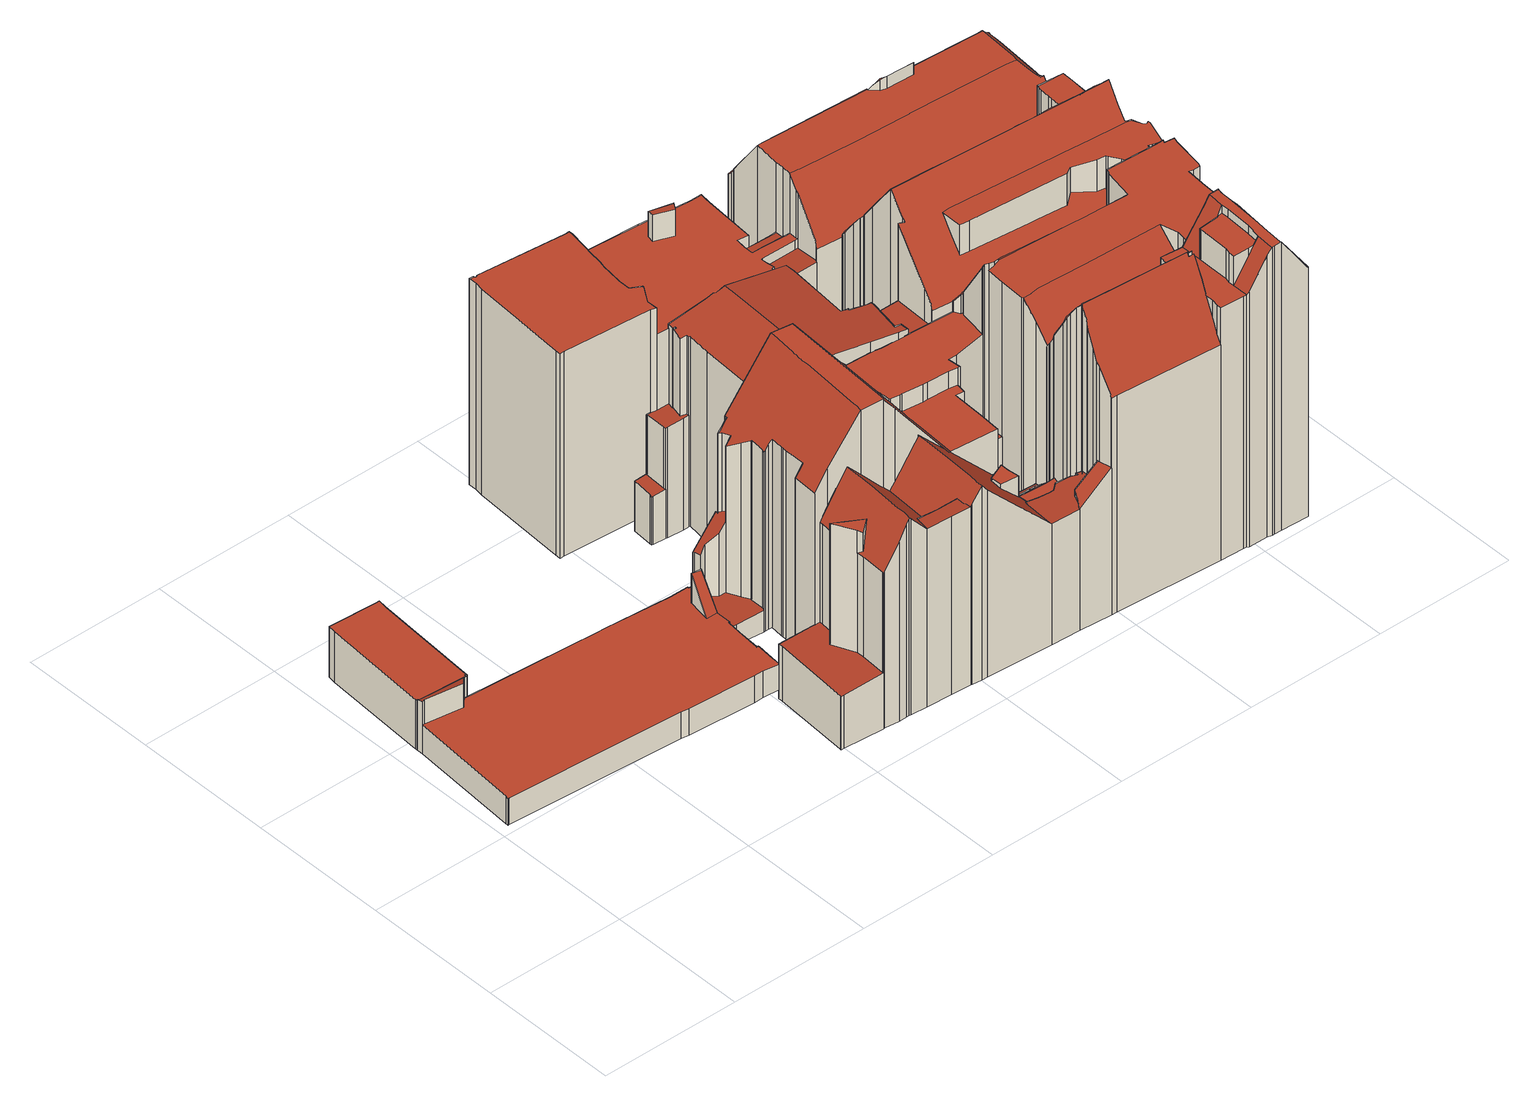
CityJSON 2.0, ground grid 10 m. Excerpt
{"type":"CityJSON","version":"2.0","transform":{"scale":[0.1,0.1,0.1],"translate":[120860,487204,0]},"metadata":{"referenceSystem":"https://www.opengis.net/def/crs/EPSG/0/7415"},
"CityObjects":{
"building1":{"type":"Building","attributes":{"dak_type":"horizontal","data_area":26.65,"data_coverage":0.848,"geconstateerd":false,"gid":17598507,"h_dak_50p":4.86,"h_dak_70p":4.87,"h_dak_max":5.01,"h_dak_min":4.78,"h_maaiveld":1.12,"kas_warenhuis":false,"lod11_replace":false,"ondergronds_type":"above ground","oorspronkelijkbouwjaar":1005,"pw_actueel":"yes","pw_bron":"ahn3","reconstructie_methode":"tudelft3d-geoflow","reconstruction_skipped":false,"rmse_lod12":0.0403,"rmse_lod13":0.042,"rmse_lod22":0.0267,"rn":1,"status":"Pand in gebruik","t_run":57.33,"val3dity_codes_lod12":"[]","val3dity_codes_lod13":"[]","val3dity_codes_lod22":"[]"},"children":["building1-1"]},
"building1-1":{"type":"BuildingPart","parents":["building1"],"geometry":[{"type":"Solid","lod":"2.2","boundaries":[[[[0,1,2,3,4,5,6,7,8,9,10]],[[11,5,4,12]],[[13,0,10,14]],[[15,7,6,16]],[[16,6,5,11]],[[17,8,7,15]],[[18,9,8,17]],[[19,3,2,20]],[[20,2,1,21]],[[12,4,3,19]],[[21,1,0,13]],[[14,10,9,18]],[[21,13,14,18,17,15,16,11,12,19,20]]]],"semantics":{"surfaces":[{"type":"GroundSurface"},{"type":"WallSurface","on_footprint_edge":true},{"type":"RoofSurface"}],"values":[[0,1,1,1,1,1,1,1,1,1,1,1,2]]}}]},
"building2":{"type":"Building","attributes":{"dak_type":"slanted","data_area":401.01,"data_coverage":0.884,"geconstateerd":false,"gid":17598534,"h_dak_50p":14.51,"h_dak_70p":17.62,"h_dak_max":20.43,"h_dak_min":2.55,"h_maaiveld":1.09,"kas_warenhuis":false,"lod11_replace":false,"ondergronds_type":"above ground","oorspronkelijkbouwjaar":1730,"pw_actueel":"yes","pw_bron":"ahn3","reconstructie_methode":"tudelft3d-geoflow","reconstruction_skipped":false,"rmse_lod12":8.68,"rmse_lod13":1.57,"rmse_lod22":0.309,"rn":1,"status":"Pand in gebruik","t_run":903.51,"val3dity_codes_lod12":"[]","val3dity_codes_lod13":"[]","val3dity_codes_lod22":"[]"},"children":["building2-1"]},
"building2-1":{"type":"BuildingPart","parents":["building2"],"geometry":[{"type":"Solid","lod":"2.2","boundaries":[[[[22,23,24,25,26,27,28,29,30,31,32,33,34,7,6,35,36,37,38,39,40,41,42,43,44,45,46,47,48,49,50,51,52,53,54,55,56,57,58,59,60,61,62,63,64,65,66,67,68,69,70,71,72,73,74,75,76,77,78,79,80,81,82,83,84,85,86,87,88,89,90,91,92,93,94,95,96,97,98,99,100,101,102,103,104]],[[105,69,68,106]],[[107,92,91,108]],[[108,91,90,109]],[[110,52,51,111]],[[112,47,46,113]],[[114,98,97,115]],[[116,34,33,117]],[[118,116,119,120]],[[121,50,49,122]],[[123,124,125,126]],[[127,67,66,128]],[[128,66,65,129]],[[130,6,7,131]],[[131,7,34,116,118]],[[132,133,134,135]],[[136,74,73,137]],[[138,139,140,141]],[[142,78,77,143]],[[143,77,76,144]],[[145,146,147,148]],[[126,125,149,150]],[[151,48,47,112]],[[152,83,82,153]],[[150,149,81,80,154]],[[155,156,124,123]],[[156,155,157]],[[158,53,52,110]],[[159,64,63,160]],[[160,63,62,161]],[[162,24,23,163]],[[163,23,22,164]],[[165,103,102,166]],[[167,168,99,98,114]],[[169,101,100,170]],[[171,153,82,81,149]],[[172,173,174,139,138]],[[175,176,177,178]],[[179,45,44,176,175]],[[180,75,74,136]],[[181,182,161,183]],[[184,159,182,181]],[[185,129,65,64,159,184]],[[186,152,187,188]],[[189,57,56,190]],[[191,192,193,194]],[[195,26,25,196]],[[141,140,197,198,199]],[[117,33,32,200]],[[201,202,203,204]],[[205,27,26,195]],[[206,84,83,152,186]],[[148,147,207,208]],[[188,187,208,209]],[[209,208,207,210,211]],[[212,43,42,213,214]],[[111,51,50,121]],[[144,76,75,180]],[[215,36,35,216]],[[217,218,219,220]],[[221,222,218,217]],[[223,58,57,189,224]],[[224,189,225,226]],[[227,228,229,230]],[[231,96,95,232]],[[233,38,37,234]],[[235,61,60,236,237]],[[238,239,240,241]],[[134,242,135]],[[135,242,243,244]],[[244,243,239,238]],[[242,134,228,227]],[[245,39,38,233]],[[190,56,55,246]],[[247,94,93,248]],[[249,169,192,191]],[[166,102,101,169,249]],[[250,251,252]],[[253,254,255,256]],[[257,258,259,260,261]],[[211,210,254,253]],[[154,80,79,262]],[[263,264,265,266]],[[267,30,29,268]],[[269,216,35,6,130]],[[204,203,216,269]],[[122,49,48,151]],[[178,177,270,271]],[[115,97,96,231]],[[248,93,92,107]],[[164,22,104,272]],[[260,259,173,172]],[[261,260,273,274]],[[120,119,202,201]],[[246,55,54,275]],[[275,54,53,158]],[[198,197,146,145]],[[199,198,276,277]],[[277,276,153,171]],[[232,95,94,247]],[[278,71,70,279,280]],[[281,85,84,206]],[[279,70,69,105]],[[282,283,129,185]],[[106,68,67,127]],[[183,161,62,61,235]],[[262,79,78,142]],[[284,86,85,281]],[[252,251,285,286]],[[287,288,289,290]],[[291,72,71,278]],[[226,225,222,221]],[[137,73,72,291]],[[280,279,283,282]],[[292,293,256,294]],[[234,37,36,215]],[[176,44,43,212]],[[113,46,45,179]],[[295,296,297]],[[298,299,300,301]],[[302,303,304,305]],[[306,40,39,245]],[[213,42,41,307]],[[307,41,40,306]],[[308,309,230,310]],[[310,230,229,311,312]],[[214,213,309,308]],[[312,311,288,287]],[[266,265,313,314]],[[315,290,289,264,263]],[[271,270,290,315]],[[301,300,303,302]],[[316,317,318,319]],[[294,256,255,320,317,316]],[[317,320,174,173]],[[319,318,321,322]],[[322,321,323,324]],[[325,324,323,258,257]],[[220,219,324,325]],[[274,273,326]],[[327,31,30,267]],[[200,32,31,327]],[[109,90,89,328]],[[328,89,88,329]],[[305,304,293,292]],[[236,60,59,330]],[[330,59,58,223]],[[237,236,331,332]],[[331,333,332]],[[332,333,296,295]],[[268,29,28,334]],[[334,28,27,205]],[[272,104,103,165]],[[314,313,335,336]],[[337,87,86,284]],[[329,88,87,338]],[[338,87,337]],[[241,240,339]],[[194,193,133,132]],[[170,100,99,168]],[[336,335,168,167]],[[196,25,24,162]],[[286,285,299,298]],[[182,159,160,161]],[[153,276,198,145,148,208,187,152]],[[120,201,204,269,130,131,118]],[[292,294,316,319,322,324,219,218,222,225,189,190,246,275,158,110,340,250,252,286,298,301,302,305]],[[146,197,140,139,174,320,255,254,210,207,147]],[[141,199,277,171,149,125,124,156,157,341,342,343]],[[106,127,128,129,283,279,105]],[[344,345,346,347,348,349,300,299,285,251,250,340,110,111,121,350,338,337,284,281,206]],[[191,194,132,339,240,239,243,242,227,230,309,213,307,306,245,233,234,215,216,203,202,119,116,117,200,327,267,268,334,205,195,196,162,163,164,272,165,166,249]],[[310,312,287,290,270,177,176,212,214,308]],[[133,193,192,169,170,168,335,313,265,264,289,288,311,229,228,134]],[[258,323,321,318,317,173,259]],[[314,336,167,114,115,231,232,247,248,107,108,109,328,329,351,352,353,354,355,356,122,151,112,113,179,175,178,271,315,263,266]],[[349,348,347,346,345,344,206,186,188,209,211,253,256,293,304,303,300]],[[296,333,331,236,330,223,224,226,221,217,220,325,257,261,274,326,357,358,297]],[[332,295,297,358,357,326,273,260,172,138,141,343,342,341,157,155,123,126,150,154,262,142,143,144,180,136,137,291,278,280,282,185,184,181,183,235,237]],[[338,350,121,122,356,355,354,353,352,351,329]],[[241,339,132,135,244,238]]]],"semantics":{"surfaces":[{"type":"GroundSurface"},{"type":"WallSurface","on_footprint_edge":true},{"type":"WallSurface","on_footprint_edge":false},{"type":"RoofSurface"}],"values":[[0,1,1,1,1,1,1,1,2,1,2,1,1,1,1,2,1,2,1,1,2,2,1,1,1,2,2,1,1,1,1,1,1,1,1,1,2,2,1,1,2,2,1,2,1,2,1,2,1,2,1,1,2,2,2,1,1,1,1,2,2,1,2,2,1,1,1,2,2,2,2,2,1,1,1,2,1,2,2,2,2,1,2,1,1,2,1,2,1,1,1,2,2,2,1,1,2,2,2,1,1,1,1,2,1,1,1,1,2,2,1,2,1,2,2,1,1,1,2,2,2,1,1,1,2,2,2,2,2,2,2,2,2,2,2,2,2,2,2,2,1,1,1,1,2,1,1,2,2,2,1,1,1,2,1,1,1,2,2,1,2,1,2,3,3,3,3,3,3,3,3,3,3,3,3,3,3,3,3,3,3]]}}]},
"building3":{"type":"Building","attributes":{"dak_type":"slanted","data_area":174.55,"data_coverage":0.864,"geconstateerd":false,"gid":17599100,"h_dak_50p":14.82,"h_dak_70p":19.44,"h_dak_max":22.4,"h_dak_min":4.49,"h_maaiveld":0.493,"kas_warenhuis":false,"lod11_replace":false,"ondergronds_type":"above ground","oorspronkelijkbouwjaar":1005,"pw_actueel":"yes","pw_bron":"ahn3","reconstructie_methode":"tudelft3d-geoflow","reconstruction_skipped":false,"rmse_lod12":6.31,"rmse_lod13":1.42,"rmse_lod22":0.278,"rn":1,"status":"Pand in gebruik","t_run":530.34,"val3dity_codes_lod12":"[]","val3dity_codes_lod13":"[]","val3dity_codes_lod22":"[]"},"children":["building3-1"]},
"building3-1":{"type":"BuildingPart","parents":["building3"],"geometry":[{"type":"Solid","lod":"2.2","boundaries":[[[[359,360,361,362,363,364,365,366,367,368,369,370,371,372,373,374,375,376,377,378,379,380,381,382,383,384,385,386,387,388,389,390,391,392,393,394,395,396,397,398,399,400,401,402,403,404,405,406,407,408,409,410,411,412,413,414,415,416,417]],[[418,419,420,421]],[[422,383,382,423,424]],[[425,386,385,426]],[[427,365,364,428]],[[429,430,431]],[[432,375,374,433]],[[430,429,434,435]],[[436,404,403,437]],[[424,423,438,439]],[[440,388,387,441]],[[442,401,400,443]],[[444,445,446,447]],[[448,366,365,427]],[[449,369,368,450]],[[451,452,453,454]],[[455,372,371,456]],[[457,395,394,458]],[[459,381,380,460]],[[461,370,369,449]],[[462,367,366,448]],[[463,378,377,464]],[[465,466,467,468,469]],[[469,468,470,419,418]],[[471,384,383,422]],[[472,473,474,475]],[[476,477,478,479]],[[480,391,390,478]],[[426,385,384,471]],[[437,403,402,481]],[[482,483,484,485]],[[486,487,473,472]],[[488,489,490,491,492]],[[493,494,489,488]],[[495,417,416,496]],[[497,498,499]],[[481,402,401,442]],[[500,501,487,486]],[[502,503,501,500,504]],[[505,410,409,506]],[[435,434,507,508]],[[504,500,509,510]],[[511,512,513,514]],[[475,474,512,511]],[[515,516,517,518]],[[458,394,393,519]],[[520,373,372,455]],[[521,413,412,522]],[[443,400,399,523,524]],[[454,453,477,476]],[[460,380,379,525]],[[447,446,526,527,528]],[[529,530,392,391,480]],[[531,532,533,534]],[[522,412,411,535]],[[536,537,538,539]],[[540,541,537,536]],[[441,387,386,425]],[[523,399,398,542]],[[524,523,543,544]],[[545,405,404,436]],[[546,406,405,545]],[[506,409,408,547]],[[548,415,414,549]],[[550,411,410,505]],[[551,552,553,554]],[[528,527,552,551]],[[554,553,555,556]],[[557,558,541,540]],[[559,560,561,562]],[[464,377,376,563]],[[564,565,563,566]],[[423,382,381,459]],[[439,438,467,466]],[[466,465,567]],[[508,507,498,497]],[[519,393,392,530]],[[568,569,570]],[[542,398,397,571]],[[572,573,574,575]],[[525,379,378,463]],[[576,577,578]],[[491,490,483,482]],[[492,491,579,580]],[[581,582,583,584]],[[584,583,585,586]],[[586,585,516,515]],[[587,588,589,590]],[[591,592,593,594]],[[535,411,550]],[[547,408,407,595]],[[595,407,406,546]],[[556,555,596,597]],[[597,596,598,599]],[[518,517,600,601]],[[588,587,431]],[[571,397,396,532,531]],[[602,359,417,495]],[[539,538,499]],[[549,414,413,521]],[[562,561,530,529]],[[575,574,560,559]],[[514,513,603,604]],[[605,606,607,608,609]],[[604,603,610,611]],[[612,613,606,605]],[[611,610,613,612]],[[450,368,367,462]],[[433,374,373,520]],[[614,615,569,568]],[[577,576,615,614]],[[456,371,370,461]],[[566,563,376,375,432]],[[428,364,363,616]],[[616,363,362,617]],[[618,619,616]],[[419,470,620,621]],[[621,620,565,564]],[[421,420,567]],[[485,484,622,623]],[[624,625,626,627]],[[608,607,625,624]],[[609,608,628]],[[629,630,573,572]],[[527,526,630,629]],[[534,533,445,444]],[[532,396,395,457]],[[623,622,619,618]],[[580,579,631]],[[631,579,617,632]],[[633,361,360,634]],[[635,636,634,637]],[[632,617,362,361,633]],[[479,478,390,389,638]],[[639,640,641,642]],[[642,641,643,644]],[[645,646,647,648]],[[644,643,649,650]],[[651,652,640,639]],[[650,649,652,651]],[[638,389,388,440]],[[653,654,452,451]],[[599,598,503,502]],[[655,656,654,653]],[[648,647,656,655]],[[627,626,646,645]],[[657,658,494,493]],[[510,509,658,657]],[[544,543,659,660]],[[660,659,661]],[[594,593,661]],[[601,600,592,591]],[[590,589,558,557]],[[582,581,662]],[[663,664,636,635]],[[664,663,662]],[[637,634,360,359,602]],[[496,416,415,548]],[[498,507,434,429,431,587,590,557,540,536,539,499]],[[563,565,620,470,468,467,438,423,459,460,525,463,464]],[[546,545,436,665,666,667,668,669,522,535,550,505,506,547,595]],[[549,521,522,669,668,667,666,665,436,437,670,430,435,508,497,671]],[[672,673,615,576,578,674,675,676,450,462,448,677,678,679,680,441,425,426,681]],[[577,614,568,570,682,683,461,449,450,676,675,674,578]],[[461,683,682,570,569,615,673,672,681,426,471,422,684,685,686,687,688,689,456]],[[688,687,686,685,684,422,424,439,466,567,420,419,621,564,566,432,433,520,455,456,689]],[[421,567,465,469,418]],[[481,442,443,690,691,588,431,430,670,437]],[[445,533,532,457,458,519,530,561,560,574,573,630,526,446]],[[617,579,491,482,485,623,618,616]],[[638,440,441,680,679,678,677,448,427,428,692,693,628,608,624,627,645,648,655,653,451,454,476,479],[649,643,641,640,652]],[[650,651,639,642,644]],[[504,510,657,493,488,492,580,631,632,633,634,636,664,662,581,584,586,515,694,502]],[[658,509,500,486,472,475,511,514,604,611,612,605,609,628,693,692,428,616,619,622,484,483,490,489,494]],[[661,659,543,523,542,571,531,534,444,447,528,551,554,556,597,599,502,694,515,518,601,591,594]],[[499,538,537,695,696,495,496,548,549,671,497]],[[637,602,495,696,695,537,541,558,589,588,691,690,443,524,544,660,661,593,592,600,517,516,585,583,582,662,663,635]],[[553,552,527,629,572,575,559,562,529,480,478,477,453,452,654,656,647,646,626,625,607,606,613,610,603,513,512,474,473,487,501,503,598,596,555]]]],"semantics":{"surfaces":[{"type":"GroundSurface"},{"type":"WallSurface","on_footprint_edge":false},{"type":"WallSurface","on_footprint_edge":true},{"type":"RoofSurface"}],"values":[[0,1,2,2,2,1,2,1,2,1,2,2,1,2,2,1,2,2,2,2,2,2,1,1,2,1,1,2,2,2,1,1,1,1,2,1,2,1,1,2,1,1,1,1,1,2,2,2,2,1,2,1,2,1,2,1,1,2,2,1,2,2,2,2,2,1,1,1,1,1,2,1,2,1,1,1,2,1,2,1,2,1,1,1,1,1,1,1,1,2,2,2,1,1,1,1,2,2,1,2,1,1,1,1,1,1,1,2,2,1,1,2,2,2,2,1,1,1,1,1,1,1,1,1,1,1,2,1,1,1,2,1,2,2,1,1,1,1,1,1,2,1,1,1,1,1,1,1,1,1,1,1,1,1,1,1,2,2,3,3,3,3,3,3,3,3,3,3,3,3,3,3,3,3,3,3,3,3]]}}]},
"building4":{"type":"Building","attributes":{"dak_type":"slanted","data_area":277.92,"data_coverage":0.884,"geconstateerd":false,"gid":17598512,"h_dak_50p":16.45,"h_dak_70p":17.51,"h_dak_max":21.67,"h_dak_min":2.33,"h_maaiveld":1.12,"kas_warenhuis":false,"lod11_replace":false,"ondergronds_type":"above ground","oorspronkelijkbouwjaar":1886,"pw_actueel":"yes","pw_bron":"ahn3","reconstructie_methode":"tudelft3d-geoflow","reconstruction_skipped":false,"rmse_lod12":2.6,"rmse_lod13":1.66,"rmse_lod22":0.372,"rn":1,"status":"Pand in gebruik","t_run":493.85,"val3dity_codes_lod12":"[]","val3dity_codes_lod13":"[]","val3dity_codes_lod22":"[]"},"children":["building4-1"]},
"building4-1":{"type":"BuildingPart","parents":["building4"],"geometry":[{"type":"Solid","lod":"2.2","boundaries":[[[[697,698,699,700,701,702,703,704,705,706,707,708,709,710,711,712,713,714,715,716,717,718,719,720,721,722,723,724,725,726,727,728,729,730,731,732,733,734,735,736,737,738,739,740,741]],[[742,722,721,743]],[[744,726,725,745]],[[746,735,734,747]],[[748,708,707,749]],[[750,736,735,746]],[[751,752,753,754]],[[755,756,757,758]],[[758,757,723,722,742]],[[759,737,736,750]],[[760,709,708,748]],[[747,734,733,761]],[[762,763,764,765]],[[766,767,768,769]],[[745,725,724,770]],[[771,772,773,774]],[[774,773,775]],[[776,700,699,777]],[[778,706,705,779]],[[780,716,715,781]],[[782,783,784,785]],[[786,749,707,706,778]],[[781,715,714,787]],[[785,784,788,789]],[[754,753,772,771]],[[790,731,730,791]],[[792,713,712,793]],[[794,760,783,782]],[[795,796,797,798]],[[799,800,801,802]],[[803,710,709,760,794]],[[804,717,716,780]],[[798,797,805,806]],[[789,788,807,808]],[[787,714,713,792]],[[809,810,811,812,813]],[[813,812,814,815]],[[769,768,727,726,744]],[[816,728,727,768]],[[761,733,732,817]],[[818,819,820,821]],[[802,801,822,823,824]],[[815,814,825,826,827]],[[828,829,830,831]],[[812,811,832,833]],[[833,832,834,835]],[[836,837,838,839]],[[840,816,763,762]],[[841,729,728,816,840]],[[842,702,701,843]],[[843,701,700,776]],[[824,823,749,786]],[[844,845,822,801]],[[827,826,800,799]],[[826,825,829,828]],[[846,703,702,842]],[[817,732,731,790]],[[847,848,849,850]],[[850,849,851,852]],[[853,854,855,856]],[[857,858,845,844]],[[770,724,723,757]],[[859,860,861,862]],[[862,861,863,864]],[[793,712,711,865,866]],[[791,730,729,841]],[[867,868,796,795]],[[831,830,868,867]],[[869,870,871,872]],[[872,871,858,857]],[[808,807,870,869]],[[873,704,703,846]],[[779,705,704,873]],[[874,875,819,818]],[[852,851,876,877]],[[878,741,740,879]],[[880,881,882,883]],[[879,740,739,881,880]],[[884,885,886,887]],[[881,739,738,886]],[[888,889,890,891]],[[877,876,848,847]],[[864,863,875,874]],[[891,890,860,859]],[[865,711,710,803]],[[892,719,718,893]],[[893,718,717,804]],[[743,721,720,894]],[[894,720,719,892]],[[895,752,751]],[[806,805,835,896]],[[896,835,834,767,766]],[[839,838,810,809]],[[866,865,889,888]],[[821,820,854,853]],[[856,855,756,755]],[[897,898,899]],[[765,764,837,836]],[[900,697,741,878]],[[883,882,885,884]],[[887,886,738,737,759]],[[901,698,697,900]],[[777,699,698,901,902]],[[902,901,898,897]],[[812,833,835,805,797,796,868,830,829,825,814]],[[845,858,871,870,807,788,784,783,760,748,749,823,822]],[[877,847,850,852]],[[743,894,892,893,804,780,781,787,792,793,866,888,891,859,862,864,874,818,821,853,856,755,758,742]],[[810,838,837,764,763,816,768,767,834,832,811]],[[887,759,750,746,747,761,817,790,791,841,840,762,765,836,839,809,903,904,895,751,754,771,774,775,905,906,907,908,883,884]],[[867,795,798,806,896,766,769,744,745,770,757,756,855,854,820,819,875,863,861,860,890,889,865,803,794,782,785,789,808,869,872,857,844,801,800,826,828,831],[849,848,876,851]],[[909,910,906,905,775,773,772,753,752,895,904,903,809,813,815,827,911,912,913,914,915,916,917]],[[908,907,906,910,909,899,898,901,900,878,879,880,883]],[[885,882,881,886]],[[902,897,899,909,917,916,915,914,913,912,911,827,799,802,824,786,778,779,873,846,842,843,776,777]]]],"semantics":{"surfaces":[{"type":"GroundSurface"},{"type":"WallSurface","on_footprint_edge":true},{"type":"WallSurface","on_footprint_edge":false},{"type":"RoofSurface"}],"values":[[0,1,1,1,1,1,2,2,1,1,1,1,2,2,1,2,2,1,1,1,2,1,1,2,2,1,1,2,2,2,1,1,2,2,1,2,2,1,1,1,2,2,2,2,2,2,2,2,1,1,1,2,2,2,2,1,1,2,2,2,2,1,2,2,1,1,2,2,2,2,2,1,1,2,2,1,2,1,2,1,2,2,2,2,1,1,1,1,1,2,2,2,2,2,2,2,2,2,1,2,1,1,1,2,3,3,3,3,3,3,3,3,3,3,3]]}}]},
"building5":{"type":"Building","attributes":{"dak_type":"slanted","data_area":211.12,"data_coverage":0.881,"geconstateerd":false,"gid":17598536,"h_dak_50p":16.81,"h_dak_70p":18.81,"h_dak_max":21.05,"h_dak_min":2.74,"h_maaiveld":0.447,"kas_warenhuis":false,"lod11_replace":false,"ondergronds_type":"above ground","oorspronkelijkbouwjaar":1730,"pw_actueel":"yes","pw_bron":"ahn3","reconstructie_methode":"tudelft3d-geoflow","reconstruction_skipped":false,"rmse_lod12":3.9,"rmse_lod13":1.8,"rmse_lod22":0.341,"rn":1,"status":"Pand in gebruik","t_run":454.5,"val3dity_codes_lod12":"[]","val3dity_codes_lod13":"[]","val3dity_codes_lod22":"[]"},"children":["building5-1"]},
"building5-1":{"type":"BuildingPart","parents":["building5"],"geometry":[{"type":"Solid","lod":"2.2","boundaries":[[[[918,919,920,921,922,923,924,925,926,927,928,929,930,931,932,933,934,935,936,937,938,939,940,941,942,943,944,945,946,947,948,949,950,951,952,953,954,955,956,957,958,959,960,961,962,963,964,965,966,967,968,969,970,971,972,973,974,975,976,977,978],[979,980,981,982,983,984,985,986,987,988,989,990,991,992,993,994]],[[995,945,944,996]],[[997,980,979,998]],[[999,969,968,1000]],[[1001,1002,924,923,1003]],[[1003,923,922,1004]],[[1005,963,962,1006]],[[1007,970,969,999,1008]],[[1009,984,983,1010]],[[1011,1012,1010,1013]],[[1014,1015,1016,1017]],[[1018,994,993,1019]],[[1020,986,985,1021]],[[1019,993,992,1022]],[[998,979,994,1018]],[[1023,974,973,1024]],[[1025,957,956,1026]],[[996,944,943,1027]],[[1028,976,975,1029]],[[1030,960,959,1031,1032]],[[1021,985,984,1033]],[[1034,1035,1036,1037]],[[1038,929,928,1039]],[[1040,1041,1039,1042]],[[1043,952,951,1044]],[[1045,1046,1044,1047]],[[1047,1044,951,950,1048]],[[1031,959,958,1049,1050]],[[1051,961,960,1030]],[[1050,1049,1052,1053]],[[1032,1031,1054,1055]],[[1055,1054,1056,1057]],[[1058,1059,1060,1061]],[[1027,943,942,1062]],[[1063,946,945,995]],[[1064,949,948,1065]],[[1066,947,946,1063]],[[1067,1065,948,947,1066]],[[1057,1056,1068,1069]],[[1070,981,980,997]],[[1071,1072,936,935,1073]],[[1074,937,936,1072]],[[1075,932,931,1076]],[[1077,930,929,1038]],[[1078,1023,1079,1080]],[[1029,975,974,1023,1078]],[[1081,953,952,1043]],[[1026,956,955,1082]],[[1082,955,954,1083]],[[1084,938,937,1074,1085]],[[1061,1060,1072,1071]],[[1022,992,991,1086,1087]],[[1087,1086,1059,1058]],[[1088,990,989,1089]],[[1090,982,981,1070]],[[1013,1010,983,982,1090]],[[1091,1092,1093,1094]],[[1033,1009,1095,1096]],[[984,1009,1033]],[[1094,1093,1097,1098]],[[1098,1097,1099,1100]],[[1101,1102,1092,1091]],[[1037,1036,1103,1104]],[[1105,1075,1035,1034]],[[1076,931,930,1077]],[[1085,1074,1106,1107]],[[1108,1109,1110]],[[1111,1112,1113,1114]],[[1115,1116,1112,1111]],[[1086,991,990,1088]],[[1049,958,957,1025]],[[1117,1118,1065,1067]],[[1119,1120,1118,1117]],[[1121,925,924,1002]],[[1004,922,921,1122]],[[1123,1020,1015,1014]],[[1124,987,986,1020,1123]],[[1114,1113,1089,1125]],[[1125,1089,989,988,1126]],[[1127,978,977,1128]],[[1128,977,976,1028]],[[1129,918,978,1127]],[[1096,1095,1130,1131]],[[1131,1130,967,966,1132]],[[1080,1079,1133,1134]],[[1107,1106,1116,1115]],[[1006,962,961,1051]],[[1135,1136,1137,1138]],[[1139,1140,1136,1135]],[[1138,1137,1140,1139]],[[1141,1142,1143,1144]],[[1000,968,967,1130]],[[1008,999,1145,1146]],[[1146,1145,1012,1011]],[[1100,1099,1142,1141]],[[1062,942,941,1147]],[[1083,954,953,1081]],[[1053,1052,1046,1045]],[[1069,1068,1148,1055]],[[1147,941,940,1149,1150]],[[1150,1149,1151,1152]],[[1153,939,938,1084]],[[1122,921,920,1154]],[[1154,920,919,1155]],[[1156,934,933,1157]],[[1048,950,949,1064]],[[1055,1148,1120,1119]],[[1158,1159,1160,1161]],[[1162,972,971,1163]],[[1024,973,972,1162]],[[1104,1103,1041,1040]],[[1155,919,918,1129]],[[1144,1143,1157,1164]],[[1164,1157,933,932,1075,1105]],[[1165,927,926,1166]],[[1042,1039,928,927,1165,1167]],[[1149,940,939,1153]],[[1017,1016,1132,1168]],[[1168,1132,966,965,1169]],[[1169,965,964,1170]],[[1171,1172,1173,1174]],[[1167,1165,1172,1171]],[[1174,1173,1002,1001]],[[1166,926,925,1121]],[[1175,1176,1177]],[[1176,1175,1102,1101]],[[1073,935,934,1156]],[[1161,1160,1178]],[[1163,971,970,1007]],[[1134,1133,1159,1158]],[[1170,964,963,1005]],[[1152,1151,1109,1108]],[[1126,988,987,1124]],[[1089,1113,1112,1116,1106,1074,1072,1060,1059,1086,1088]],[[1140,1137,1136]],[[1000,1130,1095,1009,1010,1012,1145,999]],[[1046,1052,1049,1025,1026,1082,1083,1081,1043,1044]],[[1118,1120,1148,1068,1056,1054,1031,1050,1053,1045,1047,1048,1064,1065]],[[1041,1103,1036,1035,1075,1076,1077,1038,1039]],[[1105,1034,1037,1104,1040,1042,1167,1171,1174,1001,1179,1180,1177,1176,1101,1091,1094,1098,1100,1141,1144,1164]],[[1132,1016,1015,1020,1021,1033,1096,1131]],[[1168,1169,1181,1182,1110,1109,1151,1149,1153,1084,1085,1107,1115,1111,1114,1125,1126,1124,1123,1014,1017]],[[1121,1002,1173,1172,1165,1166]],[[1092,1102,1175,1177,1180,1179,1001,1003,1004,1122,1183,1184,1138,1139,1185,1186,1187,1188,1189,1190,1018,1019,1022,1087,1058,1061,1071,1073,1156,1157,1143,1142,1099,1097,1093]],[[1178,1191,1129,1127,1128,1028,1029,1078,1080,1134,1158,1161]],[[1162,1163,1007,1008,1146,1011,1013,1090,1070,997,998,1018,1190,1189,1188,1187,1186,1185,1139,1135,1138,1184,1183,1122,1154,1155,1129,1191,1178,1160,1159,1133,1079,1023,1024]],[[1169,1170,1005,1006,1051,1030,1032,1055,1057,1069,1055,1119,1117,1067,1066,1063,995,996,1027,1062,1147,1150,1152,1108,1110,1182,1181]]]],"semantics":{"surfaces":[{"type":"GroundSurface"},{"type":"WallSurface","on_footprint_edge":true},{"type":"WallSurface","on_footprint_edge":false},{"type":"RoofSurface"}],"values":[[0,1,1,1,1,1,1,1,1,2,2,1,1,1,1,1,1,1,1,1,1,2,1,2,1,2,1,1,1,2,2,2,2,1,1,1,1,1,2,1,1,1,1,1,2,1,1,1,1,1,2,1,2,1,1,1,2,2,1,2,2,2,2,2,1,2,2,2,2,1,1,2,2,1,1,2,1,2,1,1,1,1,2,1,2,2,1,2,2,2,2,1,2,2,2,1,1,2,2,1,2,1,1,1,1,1,2,2,1,1,2,1,2,1,1,1,1,2,1,1,2,2,2,1,2,2,1,2,1,2,1,2,1,3,3,3,3,3,3,3,3,3,3,3,3,3,3]]}}]}
},
"vertices":[
[50,267,11],[52,267,11],[51,261,11],[46,184,11],[45,185,11],[45,183,11],[11,185,11],[9,186,11],[9,187,11],[14,263,11],[15,269,11],[45,183,48],[45,185,48],[50,267,49],[15,269,49],[9,186,48],[11,185,48],[9,187,48],[14,263,49],[46,184,48],[51,261,49],[52,267,49],
[202,107,11],[203,107,11],[203,106,11],[202,94,11],[202,87,11],[190,88,11],[183,88,11],[135,91,11],[130,92,11],[4,100,11],[3,100,11],[3,102,11],[9,181,11],[43,183,11],[142,177,11],[145,177,11],[194,173,11],[200,173,11],[207,173,11],[207,172,11],[210,172,11],[227,171,11],[227,169,11],[231,169,11],[233,169,11],[234,169,11],[234,171,11],[268,169,11],[283,167,11],[318,165,11],[323,165,11],[343,164,11],[348,163,11],[367,162,11],[368,162,11],[401,160,11],[405,159,11],[506,153,11],[513,152,11],[549,150,11],[555,150,11],[561,149,11],[561,147,11],[560,144,11],[561,144,11],[561,143,11],[559,122,11],[559,118,11],[555,118,11],[550,118,11],[547,119,11],[547,117,11],[546,106,11],[544,69,11],[544,65,11],[543,64,11],[541,65,11],[511,67,11],[509,67,11],[503,67,11],[405,74,11],[361,76,11],[327,79,11],[326,79,11],[286,81,11],[278,82,11],[261,83,11],[237,85,11],[227,85,11],[228,103,11],[234,103,11],[235,119,11],[235,121,11],[235,123,11],[236,132,11],[233,132,11],[231,132,11],[230,132,11],[210,134,11],[205,134,11],[204,134,11],[203,123,11],[202,110,11],[559,118,27],[559,122,27],[234,103,154],[228,103,146],[227,85,146],[323,165,140],[318,165,145],[234,169,147],[233,169,147],[231,132,147],[233,132,150],[9,181,33],[3,102,32],[9,181,50],[10,181,33],[10,181,51],[283,167,192],[268,169,192],[505,76,190],[505,76,161],[504,71,152],[504,71,190],[561,143,27],[561,144,27],[560,144,27],[11,185,49],[9,186,49],[205,145,31],[205,145,26],[206,160,25],[206,160,54],[546,106,190],[547,117,190],[401,100,188],[401,100,31],[401,99,31],[401,99,188],[541,65,190],[543,64,190],[544,65,190],[401,90,53],[401,90,31],[368,92,31],[368,92,53],[503,67,146],[503,67,190],[234,171,147],[361,76,53],[405,74,53],[509,67,190],[506,82,190],[506,82,171],[503,94,190],[343,164,140],[561,147,27],[561,149,27],[555,150,27],[203,106,31],[203,107,31],[202,107,31],[203,123,31],[204,134,31],[230,132,146],[230,132,27],[205,134,26],[210,134,26],[405,74,148],[402,118,188],[402,118,71],[402,118,32],[227,169,139],[227,169,80],[228,167,81],[228,167,140],[231,169,144],[544,69,190],[554,148,190],[554,148,27],[555,150,190],[561,147,190],[560,144,190],[361,76,126],[361,78,53],[361,78,126],[401,160,140],[368,162,140],[205,139,31],[205,139,26],[205,140,26],[205,140,31],[202,87,30],[202,94,31],[403,90,31],[403,90,53],[403,90,175],[3,100,31],[37,177,51],[37,177,33],[40,180,33],[40,180,50],[190,88,31],[327,79,126],[362,92,31],[362,92,53],[362,92,126],[363,115,32],[363,115,126],[227,171,79],[210,172,32],[210,172,57],[142,177,32],[43,183,33],[404,154,157],[404,154,139],[401,135,139],[401,135,188],[405,156,155],[405,156,139],[405,159,148],[401,160,148],[404,156,139],[404,156,154],[206,165,32],[206,165,25],[210,165,25],[210,165,32],[236,132,153],[235,123,153],[194,173,32],[145,177,32],[549,150,190],[513,152,148],[513,152,190],[199,160,53],[199,160,32],[197,146,31],[197,146,32],[206,160,32],[199,161,32],[199,161,54],[200,173,32],[367,162,140],[235,121,153],[235,119,153],[205,134,31],[321,139,139],[322,127,137],[322,127,139],[369,114,126],[369,114,32],[370,121,33],[370,121,126],[400,131,194],[400,131,71],[403,131,71],[403,131,188],[403,131,193],[511,67,190],[229,151,142],[229,151,26],[231,145,27],[231,145,146],[130,92,31],[135,91,31],[43,183,49],[229,160,85],[229,160,142],[202,110,31],[408,132,188],[408,132,191],[348,163,140],[405,75,53],[405,75,151],[550,118,190],[555,118,27],[555,118,190],[326,79,126],[556,120,190],[556,120,27],[286,81,180],[322,126,137],[322,126,139],[220,160,73],[220,160,26],[225,160,26],[225,160,79],[547,119,190],[364,122,139],[364,122,126],[370,121,139],[511,148,190],[511,148,156],[507,127,190],[329,125,139],[329,125,127],[330,125,126],[330,125,139],[345,123,139],[345,123,126],[348,123,126],[348,123,139],[207,173,32],[207,172,32],[210,170,58],[210,170,32],[210,165,59],[214,166,25],[214,166,64],[231,144,27],[231,144,147],[225,160,136],[372,121,139],[372,121,71],[371,130,71],[371,130,139],[372,121,33],[377,130,71],[377,130,139],[401,134,71],[401,134,139],[401,134,190],[415,134,189],[4,100,31],[237,85,159],[261,83,191],[506,153,148],[512,149,153],[512,149,190],[512,149,154],[183,88,31],[231,135,27],[231,135,146],[278,82,190],[278,82,191],[197,145,31],[322,164,140],[447,97,189],[413,99,189],[407,99,188],[329,107,126],[329,109,126],[329,112,126],[329,113,126],[329,117,126],[329,119,126],[283,166,192],[262,88,191],[262,90,191],[264,121,192],[265,134,192],[265,138,192],[268,167,192],[425,133,189],[475,129,189],
[492,9,5],[475,10,5],[399,15,5],[395,15,5],[372,17,5],[351,18,5],[304,21,5],[300,21,5],[293,22,5],[292,22,5],[278,23,5],[260,24,5],[248,25,5],[247,25,5],[245,25,5],[239,25,5],[229,26,5],[228,26,5],[199,28,5],[197,28,5],[197,29,5],[201,84,5],[201,87,5],[231,85,5],[251,84,5],[275,82,5],[282,82,5],[298,81,5],[303,80,5],[349,77,5],[351,77,5],[357,77,5],[360,77,5],[364,76,5],[385,75,5],[389,75,5],[396,74,5],[397,74,5],[435,72,5],[448,71,5],[481,69,5],[496,67,5],[500,67,5],[512,66,5],[516,66,5],[523,66,5],[524,66,5],[542,64,5],[543,64,5],[543,63,5],[543,62,5],[543,60,5],[539,6,5],[519,7,5],[514,7,5],[512,7,5],[509,8,5],[495,8,5],[494,9,5],[229,50,139],[229,50,122],[230,46,125],[230,46,139],[251,84,154],[231,85,47],[231,85,122],[298,81,143],[282,82,120],[304,21,146],[351,18,96],[515,54,217],[515,54,223],[511,53,217],[229,26,123],[239,25,140],[515,49,217],[515,49,223],[523,66,223],[516,66,223],[231,83,47],[231,83,122],[349,77,102],[303,80,151],[500,67,199],[496,67,194],[397,71,174],[397,71,66],[396,67,65],[396,67,180],[300,21,151],[278,23,139],[292,22,139],[356,68,94],[356,68,76],[356,73,78],[356,73,94],[247,25,153],[248,25,153],[396,74,67],[389,75,68],[201,87,46],[201,84,46],[260,24,139],[293,22,141],[197,28,45],[199,28,45],[229,61,139],[229,61,122],[229,61,47],[222,66,47],[222,66,138],[229,50,47],[275,82,127],[393,42,95],[393,42,71],[391,43,71],[391,43,95],[357,74,94],[357,74,78],[357,77,79],[357,77,94],[360,77,79],[512,66,217],[394,26,115],[394,26,96],[378,28,96],[378,28,101],[393,44,95],[393,44,71],[394,27,189],[394,27,96],[394,25,96],[394,25,115],[394,25,186],[395,31,196],[395,31,96],[494,9,195],[495,8,197],[513,20,222],[513,20,217],[509,20,217],[397,43,95],[397,43,71],[398,44,220],[398,44,71],[397,43,218],[543,60,192],[543,62,192],[514,30,217],[514,30,223],[397,39,95],[397,39,211],[389,44,95],[389,44,71],[378,45,71],[378,45,95],[475,39,219],[475,39,194],[476,41,194],[476,41,216],[385,75,68],[245,25,150],[514,7,222],[519,7,222],[481,69,169],[481,69,193],[197,29,45],[395,65,65],[395,65,77],[395,65,185],[364,76,79],[364,76,68],[397,74,169],[397,74,67],[397,72,67],[397,72,172],[539,6,193],[494,20,217],[494,20,195],[505,20,211],[505,20,217],[494,24,217],[494,24,195],[448,71,169],[479,62,180],[479,62,194],[524,66,221],[542,64,194],[543,63,192],[509,8,217],[512,7,222],[539,6,192],[394,56,200],[394,56,75],[393,52,73],[393,52,208],[393,49,73],[393,49,212],[495,28,217],[495,28,195],[365,73,78],[365,73,67],[364,74,67],[364,74,78],[228,26,47],[228,27,122],[228,27,47],[228,26,122],[240,54,139],[277,34,138],[277,34,121],[262,35,139],[435,72,169],[376,66,77],[376,66,65],[366,67,65],[366,67,77],[281,34,122],[281,34,138],[292,34,138],[395,16,116],[395,16,170],[478,30,203],[478,30,194],[479,38,194],[479,38,216],[475,38,194],[475,38,216],[496,52,217],[496,52,194],[496,51,194],[496,51,217],[482,50,200],[482,50,194],[482,52,194],[482,52,198],[543,64,192],[394,45,72],[394,45,218],[398,45,72],[398,45,218],[480,41,194],[480,41,216],[492,9,195],[373,41,69],[373,41,95],[370,41,95],[370,41,70],[362,42,70],[362,42,86],[362,42,95],[372,41,69],[372,41,95],[371,41,95],[371,41,69],[279,34,138],[279,34,120],[372,17,96],[395,15,116],[373,19,97],[373,19,96],[229,45,47],[229,45,122],[375,22,96],[375,22,98],[358,48,91],[358,48,71],[354,54,72],[354,54,95],[353,44,95],[388,65,77],[388,65,65],[395,16,169],[395,15,168],[399,15,168],[475,10,167],[475,13,195],[475,13,173],[475,10,195],[351,77,100],[352,57,112],[352,57,97],[352,63,98],[352,63,112],[340,58,110],[340,58,112],[355,58,95],[355,58,74],[355,59,74],[355,59,95],[340,50,109],[340,50,112],[353,49,112],[353,49,96],[356,65,94],[356,65,76],[353,64,97],[353,64,75],[396,37,207],[396,37,95],[480,59,185],[480,59,194],[481,54,194],[477,25,194],[476,18,195],[476,18,181],[522,63,223],[522,54,223],[522,49,223],[520,20,222],[519,8,222],[516,64,223],[512,8,222],[282,80,120],[279,35,120],[292,28,138],[292,26,139],[292,25,139],[300,24,151],[300,26,151],[301,33,151],[303,74,151],[282,81,120],[261,30,139],[260,25,139],[251,82,154],[250,61,154],[249,48,154],[248,36,154],[248,31,154],[248,26,153],[496,65,194],[496,59,194],[351,20,96],[353,41,95],[407,44,219],[494,17,195],[494,16,195],
[556,262,11],[555,254,11],[555,252,11],[554,239,11],[554,236,11],[550,236,11],[498,239,11],[489,240,11],[455,242,11],[453,242,11],[374,248,11],[349,249,11],[346,249,11],[329,251,11],[256,255,11],[252,256,11],[189,260,11],[186,260,11],[186,264,11],[190,333,11],[191,339,11],[191,345,11],[194,345,11],[196,344,11],[197,345,11],[261,340,11],[264,340,11],[315,337,11],[352,334,11],[353,334,11],[361,334,11],[381,333,11],[383,332,11],[431,329,11],[442,329,11],[445,328,11],[472,327,11],[482,326,11],[556,321,11],[559,321,11],[559,316,11],[558,305,11],[558,304,11],[558,299,11],[558,295,11],[261,340,164],[197,345,165],[353,334,142],[352,334,142],[556,321,148],[482,326,148],[349,249,136],[374,248,137],[559,321,149],[465,295,196],[465,295,187],[469,294,187],[469,294,196],[264,337,164],[264,337,143],[264,340,143],[264,340,164],[559,316,156],[346,249,136],[472,327,148],[381,330,151],[381,330,24],[383,330,25],[383,330,151],[360,326,142],[360,326,24],[361,334,24],[361,334,142],[315,337,143],[489,293,196],[489,293,187],[490,294,187],[490,294,194],[493,299,187],[554,239,151],[555,252,171],[453,242,146],[455,242,146],[190,333,166],[186,264,165],[346,252,142],[346,252,136],[346,253,136],[346,253,142],[374,248,147],[186,260,165],[347,257,136],[347,257,142],[442,329,148],[431,329,147],[189,260,165],[252,256,164],[346,249,142],[348,278,142],[348,278,134],[348,282,134],[348,282,142],[376,268,178],[376,268,142],[376,267,142],[376,267,177],[329,251,143],[191,339,166],[349,289,133],[349,289,142],[349,257,136],[349,257,142],[379,305,187],[379,305,24],[377,287,24],[377,287,134],[377,287,187],[377,281,134],[377,281,187],[381,333,25],[445,328,148],[258,303,164],[258,303,144],[259,307,144],[259,307,164],[376,267,135],[375,250,137],[375,250,151],[376,274,135],[376,274,142],[376,274,187],[374,274,142],[374,274,135],[356,275,134],[356,275,142],[374,287,24],[374,287,134],[357,288,23],[357,288,133],[383,328,154],[383,328,24],[380,327,24],[380,327,155],[381,333,147],[383,332,147],[550,236,146],[554,236,146],[374,267,142],[374,267,135],[498,239,146],[325,316,162],[325,316,142],[328,321,142],[328,321,162],[312,325,143],[312,325,162],[260,313,164],[260,313,144],[260,314,144],[260,314,164],[349,267,142],[349,267,135],[263,274,164],[263,274,144],[263,275,144],[263,275,164],[256,279,144],[256,279,164],[256,255,144],[256,255,164],[348,275,142],[348,275,134],[348,263,142],[348,263,135],[348,267,135],[348,267,142],[489,240,146],[256,287,164],[256,287,144],[311,320,143],[311,320,163],[558,295,172],[558,299,172],[558,304,172],[558,304,33],[557,303,33],[557,303,174],[557,304,174],[557,304,33],[558,305,33],[558,305,172],[256,258,164],[256,258,144],[256,263,144],[256,263,164],[194,345,166],[191,345,166],[196,344,165],[460,300,187],[357,288,142],[554,254,174],[554,254,172],[550,256,177],[556,262,171],[555,254,171],[555,254,174],[383,305,187],[460,301,187],[541,296,187],[545,296,187],[551,300,180],[554,302,177],[542,263,187],[543,267,187],[382,273,187],[383,273,187],[426,270,187],[469,268,187],[485,267,187],[534,264,187],[535,264,187],
[553,210,4],[552,206,4],[552,197,4],[552,194,4],[551,185,4],[551,179,4],[555,178,4],[560,178,4],[563,178,4],[562,171,4],[562,169,4],[561,149,4],[556,150,4],[551,150,4],[546,150,4],[529,151,4],[426,158,4],[417,159,4],[386,161,4],[368,162,4],[361,162,4],[341,164,4],[305,166,4],[301,166,4],[295,167,4],[264,169,4],[262,169,4],[262,175,4],[265,221,4],[267,238,4],[266,238,4],[262,238,4],[250,239,4],[249,239,4],[240,240,4],[239,240,4],[239,242,4],[240,256,4],[242,256,4],[245,256,4],[249,256,4],[265,255,4],[266,255,4],[292,253,4],[294,253,4],[298,253,4],[300,252,4],[306,252,4],[351,249,4],[372,248,4],[389,247,4],[392,246,4],[510,239,4],[514,238,4],[530,237,4],[533,237,4],[535,237,4],[554,236,4],[554,228,4],[553,214,4],[553,211,4],[393,221,4],[394,229,4],[394,230,4],[392,230,4],[391,230,4],[369,232,4],[354,233,4],[352,196,4],[352,195,4],[365,194,4],[368,194,4],[369,194,4],[388,193,4],[392,192,4],[392,194,4],[392,204,4],[262,175,147],[262,169,147],[394,229,174],[393,221,185],[392,246,57],[389,247,57],[555,178,188],[555,178,28],[551,179,188],[551,185,197],[298,253,153],[294,253,152],[510,239,149],[392,246,149],[369,232,57],[391,230,57],[391,235,165],[391,235,57],[391,230,172],[347,197,147],[347,197,74],[351,242,75],[351,242,147],[392,204,210],[392,194,195],[352,196,74],[354,233,75],[392,192,193],[535,237,149],[533,237,149],[245,256,42],[242,256,42],[264,169,148],[554,228,187],[554,236,187],[266,255,147],[265,255,87],[265,255,147],[369,232,75],[547,154,188],[547,154,29],[549,153,28],[549,153,188],[561,149,28],[562,169,28],[556,151,187],[556,151,28],[562,169,187],[240,240,40],[249,239,41],[249,241,87],[249,241,41],[249,239,87],[250,239,87],[249,256,42],[249,256,87],[292,253,152],[249,255,42],[249,255,87],[264,250,87],[264,250,147],[266,250,88],[266,250,147],[387,169,159],[387,169,135],[387,163,135],[387,163,151],[295,167,153],[265,221,147],[262,238,88],[266,238,88],[267,238,147],[266,238,147],[266,249,88],[266,249,147],[394,230,172],[386,161,148],[386,161,135],[417,159,147],[368,162,134],[546,150,29],[551,150,28],[556,150,28],[535,237,188],[535,236,150],[535,236,187],[239,240,40],[240,256,42],[239,242,41],[361,162,145],[368,162,144],[388,193,135],[388,193,193],[369,194,134],[368,194,134],[392,230,172],[495,166,188],[495,166,164],[500,169,169],[500,169,188],[371,245,57],[371,245,75],[516,164,164],[516,164,188],[522,163,164],[522,163,188],[424,171,189],[424,171,166],[552,152,28],[552,152,188],[546,150,188],[368,163,134],[368,163,144],[304,172,155],[304,172,154],[303,192,155],[363,168,145],[363,168,134],[368,192,134],[368,192,144],[368,168,144],[368,168,134],[266,240,147],[266,240,88],[262,241,146],[262,241,88],[560,178,28],[552,194,210],[352,196,147],[352,195,147],[368,194,144],[365,194,144],[553,211,187],[553,214,187],[553,210,187],[372,248,57],[372,248,75],[351,249,76],[535,234,153],[535,234,187],[542,196,208],[542,196,29],[542,195,29],[542,195,210],[531,195,210],[531,195,30],[523,162,188],[523,162,161],[527,155,152],[527,155,188],[392,244,57],[392,244,153],[301,166,155],[264,250,88],[305,166,154],[305,166,155],[304,171,154],[304,171,155],[341,164,148],[552,197,206],[552,206,192],[426,158,147],[529,151,147],[534,226,187],[534,226,165],[534,224,169],[534,224,187],[530,237,149],[514,238,149],[529,151,188],[562,171,28],[563,178,28],[562,171,187],[351,249,147],[306,252,155],[300,252,153],[560,170,187],[560,170,28],[558,172,28],[558,172,187],[417,172,166],[417,172,189],[417,187,189],[533,211,187],[542,179,188],[422,187,189],[306,246,155],[306,245,155],[549,194,210],[546,194,210],[508,197,210],[496,197,210],[484,198,210],[481,198,210],[433,201,210],[421,202,210],[535,211,187]
]}
